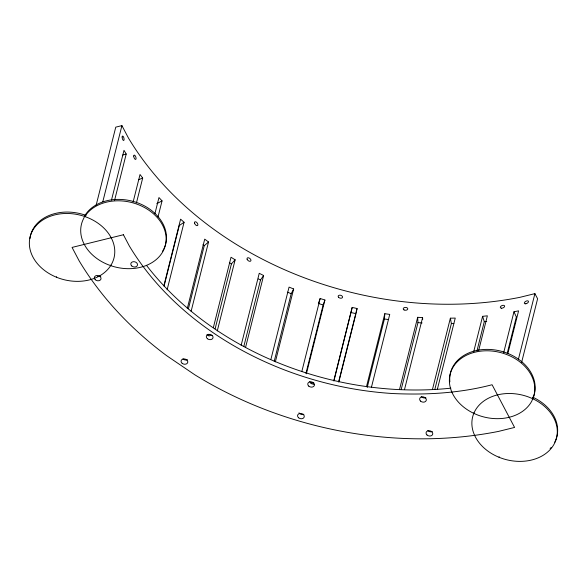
<?xml version="1.0" encoding="UTF-8"?>
<svg xmlns="http://www.w3.org/2000/svg" width="587" height="587" viewBox="0 0 587 587"><rect width="100%" height="100%" fill="white"/><g stroke="black" fill="none" stroke-linecap="round" stroke-linejoin="round"><path stroke-width="0.88" d="M367.227 387.42L384.419 318.968L384.815 313.7L389.739 314.412L371.424 387.317M333.908 381.007L352.193 307.419L357.065 308.527L356.148 312.805M56.521 277.247L56.653 276.719M84.799 216.522L87.61 217.579A43.24 33.268 14.1 0 1 111.853 263.6L110.679 265.64A43.24 33.268 14.1 0 1 55.604 276.866A43.24 33.268 14.1 0 1 31.925 231.924A43.24 33.268 14.1 0 1 84.799 216.522A43.24 33.268 14.1 0 1 139.875 205.296A43.24 33.268 14.1 0 1 163.553 250.238A43.24 33.268 14.1 0 1 110.679 265.64L107.869 264.583A43.24 33.268 14.1 0 1 83.625 218.562L85.152 215.113A43.24 33.268 14.1 0 1 141.937 204.65A43.24 33.268 14.1 0 1 162.474 251.405M96.143 205.252L115.764 127.144L121.92 125.625L128.516 138.143A317.816 244.53 14.1 0 0 519.855 297.345L534.904 293.632L537.604 298.754L521.549 362.663M102.784 201.803L121.92 125.625M111.486 200.108L123.996 150.323L126.205 154.014L114.597 200.248M110.679 265.64L110.811 265.111M133.102 202.075L140.029 174.515L142.685 178.052L136.433 202.941M154.946 213.551L158.967 197.548L162.049 200.886L158.028 216.889M163.861 285.847L180.605 219.171L184.076 222.275L167.104 289.846M164.096 285.994L179.284 225.54L184.076 222.275M187.297 308.491L204.716 239.144L208.532 241.983L191.113 311.33M188.405 308.791L204.261 245.674L208.532 241.983M213.382 327.487L231.021 257.253L235.145 259.799L217.278 330.921M215.136 328.771L231.439 263.871L235.145 259.799M241.154 345.31L259.241 273.3L263.622 275.516L245.535 347.533M243.781 346.609L260.525 279.933L263.622 275.516M270.974 359.119L289.061 287.102L293.654 288.973L275.347 361.878M274.232 361.247L291.203 293.683L293.654 288.973M301.85 371.424L320.157 298.519L324.919 300.016L306.385 373.809M305.937 373.42L323.136 304.969L324.919 300.016M333.886 380.317L352.193 307.419M338.75 381.433L357.065 308.527M338.772 382.122L355.971 313.663L351.099 312.548M366.501 386.606L384.815 313.7M399.571 389.313L417.658 317.303L422.589 317.611L422.691 319.387M401.222 389.32L417.973 322.637L417.658 317.303M404.494 389.621L422.589 317.611M432.502 389.306L450.368 318.183L455.248 318.081L437.381 389.203M434.857 389.32L451.381 323.532L450.368 318.183M473.658 351.892L482.595 316.327L487.364 315.821L478.654 350.49M476.93 350.975L484.297 321.639L482.595 316.327M449.862 381.821A43.24 33.268 14.1 0 1 497.182 350.322A43.24 33.268 14.1 0 1 533.216 397.399L531.873 400.921A43.24 33.268 14.1 0 1 476.541 414.569L473.812 413.373A43.24 33.268 14.1 0 1 452.672 367.858A43.24 33.268 14.1 0 1 506.698 354.526A43.24 33.268 14.1 0 1 532.857 398.8A43.24 33.268 14.1 0 1 554.003 444.315A43.24 33.268 14.1 0 1 499.97 457.647A43.24 33.268 14.1 0 1 473.812 413.373L473.944 412.844M503.697 352.662L513.97 311.763L518.585 310.853L507.865 353.521M507.19 353.425L516.347 316.973L513.97 311.763M518.438 359.185L534.904 293.632M499.038 457.28L499.177 456.752M320.157 298.519L318.381 303.464L323.136 304.969M473.812 413.373L474.795 411.252A43.24 33.268 14.1 0 1 530.127 397.604L532.857 398.8M532.702 397.157L533.216 397.399L532.923 398.074M84.763 215.752L85.152 215.113L86.047 215.429M156.788 203.682L162.049 200.886M138.635 179.695L142.685 178.052M122.771 155.041L126.205 154.014M484.297 321.639L486.718 321.485M422.082 322.931L417.973 322.637M451.381 323.532L453.839 323.584M388.521 319.592L384.419 318.968M291.203 293.683L287.359 292.15M258.28 278.906L260.525 279.933M229.312 262.675L231.439 263.871M202.933 244.772L204.261 245.674M533.216 397.399A43.24 33.268 14.1 0 1 554.73 442.224M551.237 447.382A43.24 33.268 14.1 0 1 550.114 448.615M313.759 382.739A3.405 2.619 14.1 0 1 309.606 381.697M303.861 414.261A3.405 2.619 14.1 0 1 299.01 412.837M187.451 359.714A3.405 2.619 14.1 0 1 182.975 358.884M425.861 397.692A3.405 2.619 14.1 0 1 421.217 396.43M212.105 335.346A3.405 2.619 14.1 0 1 208.238 334.297M432.281 431.562A3.405 2.619 14.1 0 1 427.842 430.55M450.875 388.176A283.719 218.291 14.1 0 1 146.471 265.331M314.155 384.448A295.092 227.044 14.1 0 1 310.662 383.436M209.214 336.124A295.092 227.044 14.1 0 1 206.976 334.605M100.766 276.228A3.405 2.619 14.1 0 1 97.765 276.36M29.893 238.652A43.24 33.268 14.1 0 1 85.152 215.113M123.409 234.749L72.069 247.413L79.135 260.826A340.548 262.015 14.1 0 0 166.517 355.583L194.884 374.836A340.548 262.015 14.1 0 0 498.458 431.416L514.586 427.439L492.089 384.734C459.775 393.246 426.052 395.073 392.776 393.539A283.719 218.291 14.1 0 1 129.301 245.924L123.409 234.749M308.784 386.143A3.405 2.619 14.1 0 0 314.383 385.417A3.405 2.619 14.1 0 0 310.178 381.821A3.405 2.619 14.1 0 0 308.784 386.143M298.585 417.783A3.405 2.619 14.1 0 0 304.183 417.056A3.405 2.619 14.1 0 0 299.979 413.453A3.405 2.619 14.1 0 0 298.585 417.783M182.161 363.324A3.405 2.619 14.1 0 0 187.715 362.48A3.405 2.619 14.1 0 0 183.408 358.958A3.405 2.619 14.1 0 0 182.161 363.324M131.708 265.918A3.405 2.619 14.1 0 0 137.38 265.427A3.405 2.619 14.1 0 0 133.396 261.685A3.405 2.619 14.1 0 0 131.708 265.918M247.134 259.3A2.267 1.365 38.7 0 0 250.488 261.178A2.267 1.365 38.7 0 0 249.343 258.126A2.267 1.365 38.7 0 0 247.134 259.3M95.226 279.705A3.405 2.619 14.1 0 0 100.898 279.221A3.405 2.619 14.1 0 0 96.914 275.479A3.405 2.619 14.1 0 0 95.226 279.705M207.424 338.736A3.405 2.619 14.1 0 0 212.978 337.892A3.405 2.619 14.1 0 0 208.671 334.37A3.405 2.619 14.1 0 0 207.424 338.736M338.56 297.271A2.267 1.453 15.9 0 0 342.382 297.631A2.267 1.453 15.9 0 0 340.13 295.188A2.267 1.453 15.9 0 0 338.56 297.271M420.593 401.126A3.405 2.619 14.1 0 0 426.228 400.525A3.405 2.619 14.1 0 0 422.134 396.849A3.405 2.619 14.1 0 0 420.593 401.126M427.013 434.996A3.405 2.619 14.1 0 0 432.648 434.395A3.405 2.619 14.1 0 0 428.554 430.719A3.405 2.619 14.1 0 0 427.013 434.996M133.741 156.032A2.267 0.947 70.7 0 0 135.436 159.415A2.267 0.947 70.7 0 0 135.531 156.325A2.267 0.947 70.7 0 0 133.741 156.032M194.576 223.229A2.267 1.24 52.5 0 0 197.445 225.577A2.267 1.24 52.5 0 0 196.542 222.297A2.267 1.24 52.5 0 0 194.576 223.229M122.155 136.976A2.267 0.822 76.1 0 0 123.497 140.462A2.267 0.822 76.1 0 0 123.688 137.343A2.267 0.822 76.1 0 0 122.155 136.976M404.076 309.936A2.267 1.423 0.4 0 0 407.745 309.063A2.267 1.423 0.4 0 0 404.685 307.5A2.267 1.423 0.4 0 0 404.076 309.936M501.577 308.197A2.267 1.269 -21.2 0 0 504.622 306.076A2.267 1.269 -21.2 0 0 501.21 305.988A2.267 1.269 -21.2 0 0 501.577 308.197M525.827 303.78A2.267 1.196 -27.8 0 0 528.417 301.292A2.267 1.196 -27.8 0 0 524.939 301.909A2.267 1.196 -27.8 0 0 525.827 303.78"/></g></svg>
